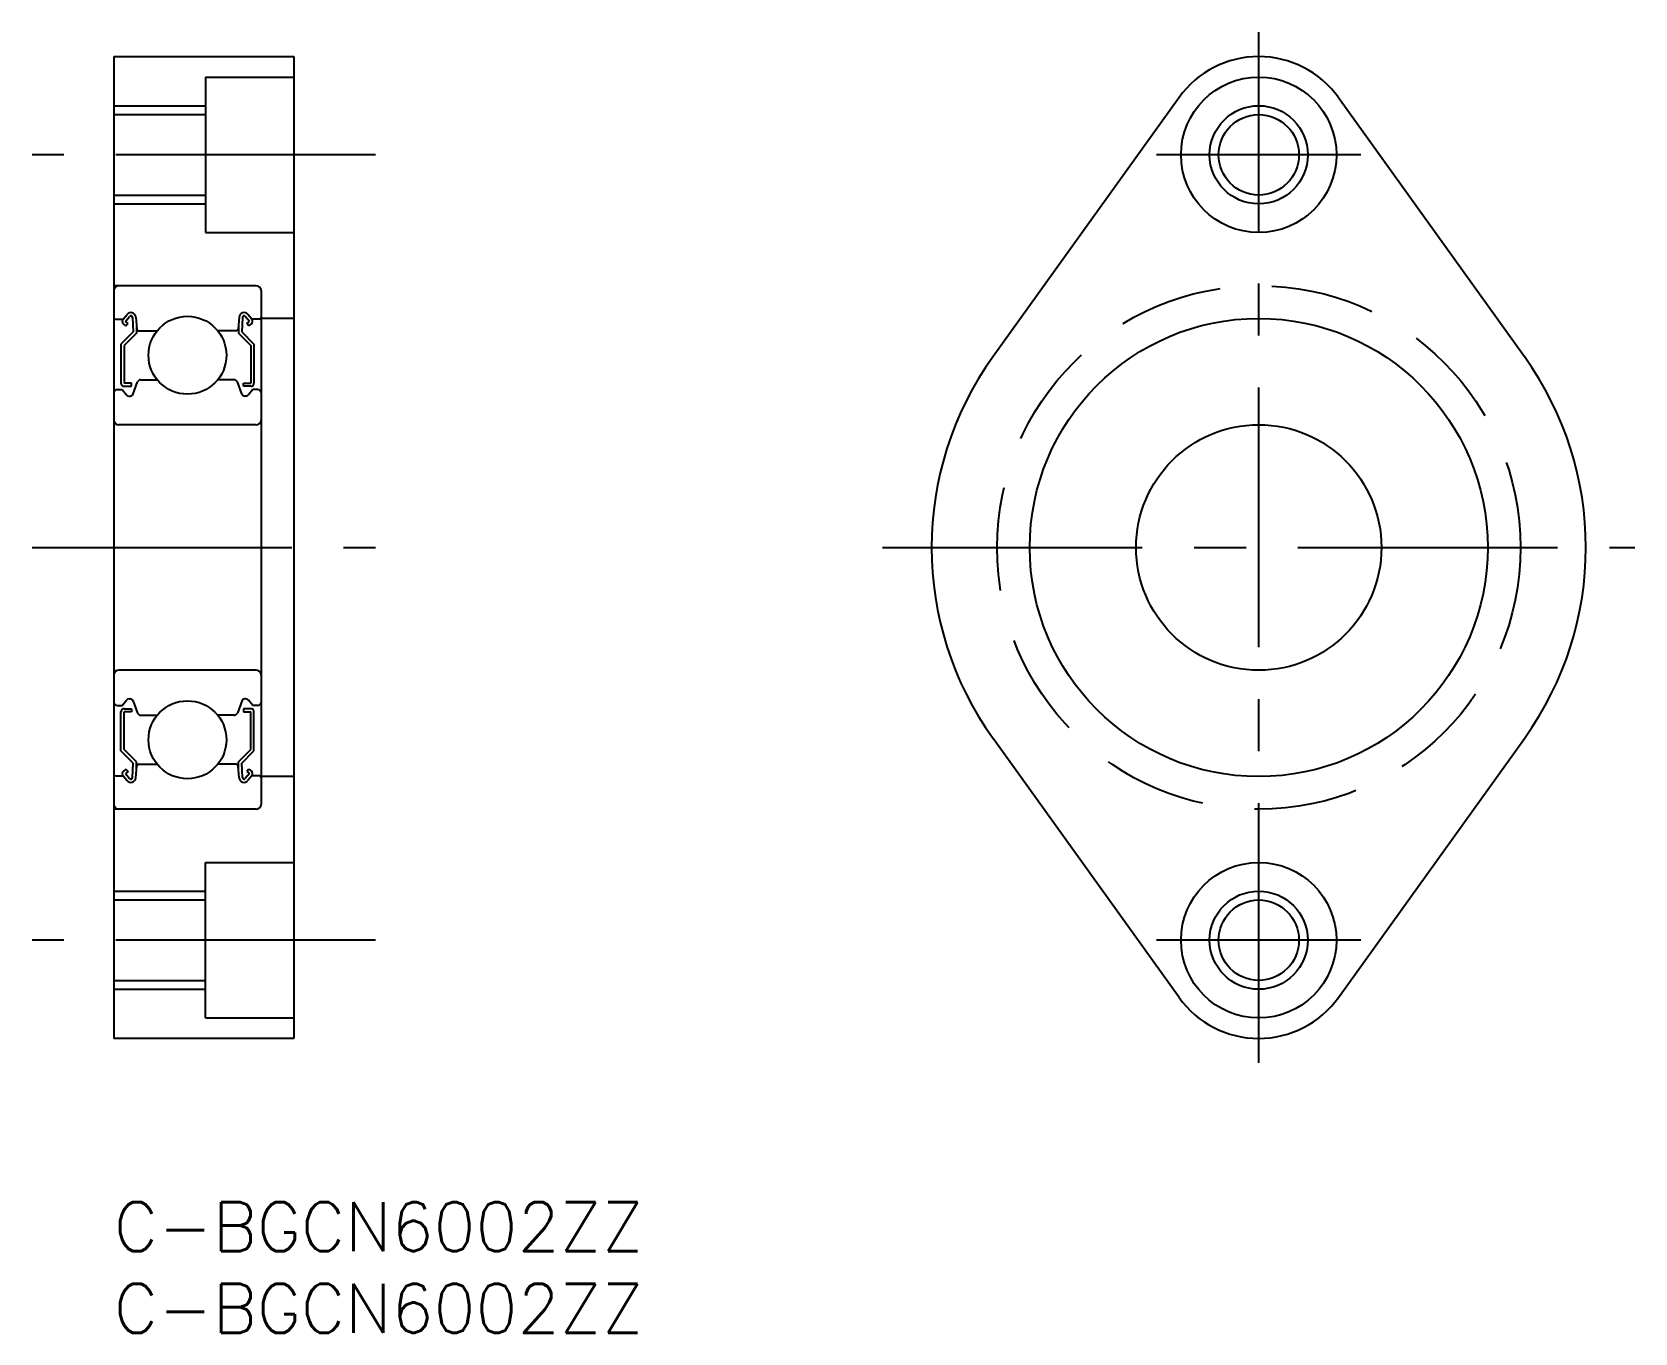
# Model space of a CAD drawing. Extents: x -5 to 93, y -8 to 71.5.
import ezdxf

# ---------------------------------------------------------------- set-up
doc = ezdxf.new("R2010")
doc.units = 0
doc.header["$LTSCALE"] = 0.5
doc.linetypes.add('CENTER', pattern=[50.8, 31.75, -6.35, 6.35, -6.35])
doc.linetypes.add('DASHED', pattern=[19.05, 12.7, -6.35])
for name, color, linetype in [('MSM_CENTER', 1, 'CENTER'), ('MSM_CONTINUOUS', 7, 'CONTINUOUS'), ('MSM_DASHED', 4, 'DASHED'), ('MSM_NARROW', 5, 'CONTINUOUS'), ('MSM_PART_NUMBER', 7, 'CONTINUOUS')]:
    doc.layers.add(name, color=color, linetype=linetype)
doc.styles.get("Standard").update_dxf_attribs({"font": 'txt.shx', "height": 3, "bigfont": 'bigfont.shx'})

# ---------------------------------------------------------------- blocks, each defined once
blk = doc.blocks.new('*U23')
at = {"layer": 'MSM_PART_NUMBER'}
blk.add_text('C-BGCN6002ZZ', height=3, dxfattribs=at).set_placement((0, -3))
blk = doc.blocks.new('*U24')
at = {"layer": 'MSM_PART_NUMBER'}
blk.add_text('C-BGCN6002ZZ', height=3, dxfattribs=at).set_placement((0, -8))

msp = doc.modelspace()

# ---------------------------------------------------------------- linework, layer by layer
at = {"layer": 'MSM_CENTER'}
for p, q in [((69.994, 8.5), (69.994, 71.5)), ((16, 64), (-5, 64)), ((76.244, 64), (63.744, 64)), ((-5, 40), (16, 40)), ((46.994, 40), (92.994, 40)), ((16, 16), (-5, 16)), ((16, 16), (-5, 16)), ((76.244, 16), (63.744, 16))]:
    msp.add_line(p, q, dxfattribs=at)
at = {"layer": 'MSM_CONTINUOUS'}
for p, q in [((0, 70), (11, 70)), ((0, 70), (0, 10)), ((11, 70), (11, 10)), ((5.6, 68.75), (11, 68.75)), ((5.6, 68.75), (5.6, 59.25)), ((65.12, 67.5), (53.749, 51.667)), ((74.867, 67.5), (86.238, 51.667)), ((0, 66.459), (5.6, 66.459)), ((0, 61.541), (5.6, 61.541)), ((5.6, 59.25), (11, 59.25)), ((8.7, 56), (0, 56)), ((9, 55.7), (9, 24.3)), ((0.1, 53.95), (0.56, 53.95)), ((0.56, 53.95), (0.81, 54.247)), ((0.713, 53.821), (0.963, 54.119)), ((1.14, 54.06), (1.183, 53.183)), ((1.338, 54.081), (1.403, 53.341)), ((7.662, 54.081), (7.597, 53.341)), ((7.86, 54.06), (7.817, 53.183)), ((8.287, 53.821), (8.037, 54.119)), ((8.44, 53.95), (8.19, 54.247)), ((8.9, 53.95), (8.44, 53.95)), ((11, 54), (9, 54)), ((1.183, 53.183), (0.433, 52.433)), ((0.738, 53.54), (0.585, 53.668)), ((1.383, 53.1), (0.633, 52.35)), ((0.866, 53.693), (0.713, 53.821)), ((0.738, 53.54), (0.866, 53.693)), ((1.383, 53.57), (1.383, 53.1)), ((1.503, 53.25), (2.651, 53.25)), ((7.497, 53.25), (6.349, 53.25)), ((7.617, 53.57), (7.617, 53.1)), ((7.617, 53.1), (8.367, 52.35)), ((7.817, 53.183), (8.567, 52.433)), ((8.134, 53.693), (8.287, 53.821)), ((8.262, 53.54), (8.134, 53.693)), ((8.262, 53.54), (8.415, 53.668)), ((0.433, 52.433), (0.433, 50.05)), ((0.633, 52.35), (0.633, 50.05)), ((8.367, 52.35), (8.367, 50.05)), ((8.567, 52.433), (8.567, 50.05)), ((1.083, 50.05), (0.633, 50.05)), ((1.083, 49.85), (1.083, 50.05)), ((1.182, 49.382), (1.45, 50.118)), ((1.638, 50.25), (2.651, 50.25)), ((7.362, 50.25), (6.349, 50.25)), ((7.818, 49.382), (7.55, 50.118)), ((7.917, 50.05), (8.367, 50.05)), ((7.917, 49.85), (7.917, 50.05)), ((0.2, 49.65), (0.5, 49.65)), ((0.5, 49.65), (0.776, 49.321)), ((0.633, 49.85), (1.083, 49.85)), ((0.929, 49.25), (0.994, 49.25)), ((8.367, 49.85), (7.917, 49.85)), ((8.071, 49.25), (8.006, 49.25)), ((8.5, 49.65), (8.224, 49.321)), ((8.8, 49.65), (8.5, 49.65)), ((8.7, 47.5), (0.3, 47.5)), ((8.7, 32.5), (0.3, 32.5)), ((0.5, 30.35), (0.776, 30.679)), ((0.929, 30.75), (0.994, 30.75)), ((1.182, 30.618), (1.45, 29.882)), ((7.818, 30.618), (7.55, 29.882)), ((8.071, 30.75), (8.006, 30.75)), ((8.5, 30.35), (8.224, 30.679)), ((0.2, 30.35), (0.5, 30.35)), ((0.433, 27.567), (0.433, 29.95)), ((0.633, 30.15), (1.083, 30.15)), ((0.633, 27.65), (0.633, 29.95)), ((1.083, 29.95), (0.633, 29.95)), ((1.083, 30.15), (1.083, 29.95)), ((1.638, 29.75), (2.651, 29.75)), ((7.362, 29.75), (6.349, 29.75)), ((8.367, 30.15), (7.917, 30.15)), ((7.917, 30.15), (7.917, 29.95)), ((7.917, 29.95), (8.367, 29.95)), ((8.367, 27.65), (8.367, 29.95)), ((8.8, 30.35), (8.5, 30.35)), ((8.567, 27.567), (8.567, 29.95)), ((1.183, 26.817), (0.433, 27.567)), ((1.383, 26.9), (0.633, 27.65)), ((7.617, 26.9), (8.367, 27.65)), ((7.817, 26.817), (8.567, 27.567)), ((65.12, 12.5), (53.749, 28.333)), ((74.867, 12.5), (86.238, 28.333)), ((0.738, 26.46), (0.585, 26.332)), ((0.738, 26.46), (0.866, 26.307)), ((1.14, 25.94), (1.183, 26.817)), ((1.338, 25.919), (1.403, 26.659)), ((1.383, 26.43), (1.383, 26.9)), ((1.503, 26.75), (2.651, 26.75)), ((7.497, 26.75), (6.349, 26.75)), ((7.662, 25.919), (7.597, 26.659)), ((7.617, 26.43), (7.617, 26.9)), ((7.86, 25.94), (7.817, 26.817)), ((8.262, 26.46), (8.134, 26.307)), ((8.262, 26.46), (8.415, 26.332)), ((0.1, 26.05), (0.56, 26.05)), ((0.56, 26.05), (0.81, 25.753)), ((0.866, 26.307), (0.713, 26.179)), ((0.713, 26.179), (0.963, 25.881)), ((8.287, 26.179), (8.037, 25.881)), ((8.134, 26.307), (8.287, 26.179)), ((8.44, 26.05), (8.19, 25.753)), ((8.9, 26.05), (8.44, 26.05)), ((11, 26), (9, 26)), ((8.7, 24), (0, 24)), ((5.6, 20.75), (11, 20.75)), ((5.6, 11.25), (5.6, 20.75)), ((0, 18.459), (5.6, 18.459)), ((0, 13.541), (5.6, 13.541)), ((5.6, 11.25), (11, 11.25)), ((11, 10), (0, 10))]:
    msp.add_line(p, q, dxfattribs=at)
for centre, radius in [((69.994, 64), 4.75), ((69.994, 64), 2.458), ((4.5, 51.75), 2.381), ((69.994, 40), 14), ((69.994, 40), 7.5), ((4.5, 28.25), 2.381), ((69.994, 16), 4.75), ((69.994, 16), 2.458)]:
    msp.add_circle(centre, radius, dxfattribs=at)
for centre, radius, start, end in [((69.994, 64), 6, 35.68533, 144.31467), ((0.3, 55.7), 0.3, 90, 180), ((8.7, 55.7), 0.3, 0, 90), ((0.1, 54.05), 0.1, 180, 270), ((0.713, 53.821), 0.2, 140.00022, 230.08482), ((1.039, 54.055), 0.3, 4.99676, 140.00022), ((1.04, 54.055), 0.1, 2.81982, 140.00331), ((7.961, 54.055), 0.3, 39.99978, 175.00324), ((7.96, 54.055), 0.1, 39.99669, 177.18018), ((8.287, 53.821), 0.2, 309.91518, 39.99978), ((8.9, 54.05), 0.1, 270, 0), ((1.503, 53.35), 0.1, 184.99676, 269.9995), ((7.497, 53.35), 0.1, 270.0005, 355.00324), ((69.994, 40), 20, 144.31467, 215.68533), ((69.994, 40), 20, 324.31467, 35.68533), ((0.633, 50.05), 0.2, 180, 270), ((1.638, 50.05), 0.2, 90, 159.9919), ((7.362, 50.05), 0.2, 20.0081, 90), ((8.367, 50.05), 0.2, 270, 0), ((0.2, 49.45), 0.2, 90, 180), ((0.929, 49.45), 0.2, 219.99622, 270), ((0.994, 49.45), 0.2, 270, 339.9919), ((8.006, 49.45), 0.2, 200.0081, 270), ((8.071, 49.45), 0.2, 270, 320.00378), ((8.8, 49.45), 0.2, 0, 90), ((0.3, 47.8), 0.3, 180, 270), ((8.7, 47.8), 0.3, 270, 0), ((0.3, 32.2), 0.3, 90, 180), ((8.7, 32.2), 0.3, 0, 90), ((0.2, 30.55), 0.2, 180, 270), ((0.929, 30.55), 0.2, 90, 140.00378), ((0.994, 30.55), 0.2, 20.0081, 90), ((8.006, 30.55), 0.2, 90, 159.9919), ((8.071, 30.55), 0.2, 39.99622, 90), ((8.8, 30.55), 0.2, 270, 0), ((0.633, 29.95), 0.2, 90, 180), ((1.638, 29.95), 0.2, 200.0081, 270), ((7.362, 29.95), 0.2, 270, 339.9919), ((8.367, 29.95), 0.2, 0, 90), ((1.503, 26.65), 0.1, 90.0005, 175.00324), ((7.497, 26.65), 0.1, 4.99676, 89.9995), ((0.1, 25.95), 0.1, 90, 180), ((0.713, 26.179), 0.2, 129.91518, 219.99978), ((1.039, 25.945), 0.3, 219.99978, 355.00324), ((1.04, 25.945), 0.1, 219.99669, 357.18018), ((7.961, 25.945), 0.3, 184.99676, 320.00022), ((7.96, 25.945), 0.1, 182.81982, 320.00331), ((8.287, 26.179), 0.2, 320.00022, 50.08482), ((8.9, 25.95), 0.1, 0, 90), ((0.3, 24.3), 0.3, 180, 270), ((8.7, 24.3), 0.3, 270, 0), ((69.994, 16), 6, 215.68533, 324.31467)]:
    msp.add_arc(centre, radius, start, end, dxfattribs=at)
at = {"layer": 'MSM_DASHED'}
msp.add_circle((69.994, 40), 16, dxfattribs=at)
at = {"layer": 'MSM_NARROW'}
for p, q in [((0, 67), (5.6, 67)), ((0, 61), (5.6, 61)), ((0, 19), (5.6, 19)), ((0, 13), (5.6, 13))]:
    msp.add_line(p, q, dxfattribs=at)
for centre in [(69.994, 64), (69.994, 16)]:
    msp.add_circle(centre, 3, dxfattribs=at)

# ---------------------------------------------------------------- block references
at = {"layer": 'MSM_CONTINUOUS'}
for name in ['*U23', '*U24']:
    msp.add_blockref(name, (0, 0), dxfattribs=at)

doc.saveas('drawing.dxf')
